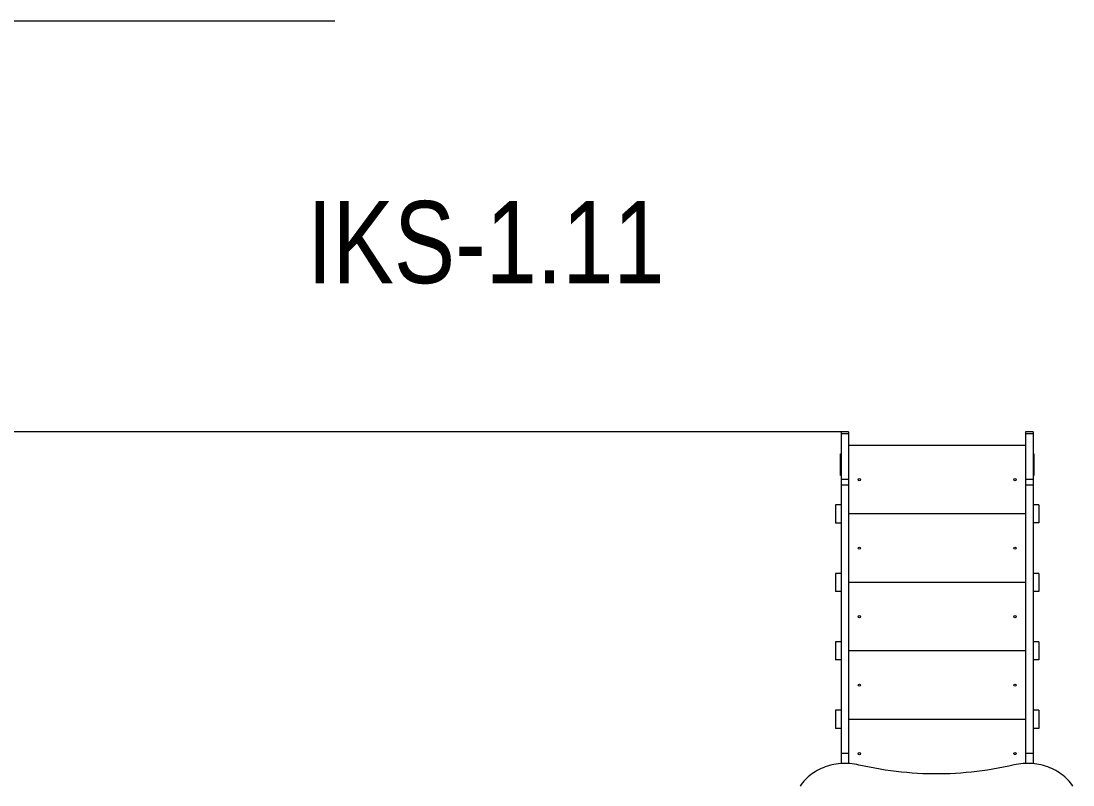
# Model space of a CAD drawing. Header units: millimetres. Extents: x -5873 to 5805, y -5301 to 4302.
# Drawn here: x -1656 to 2184, y 1513 to 4302 of the extents above; entities that cross this region are included whole.
import ezdxf

# ---------------------------------------------------------------- set-up
doc = ezdxf.new("R2010")
doc.units = ezdxf.units.MM
for name, color, linetype in [('DIKOM_ОБЪЕКТ', 7, 'Continuous'), ('DIKOM_РАЗМЕР_ЗОНА', 7, 'Continuous'), ('DIKOM_РАЗМЕР_ОБЪЕКТА', 7, 'Continuous')]:
    doc.layers.add(name, color=color, linetype=linetype)
doc.styles.add('style1', font='arial.ttf', dxfattribs={"width": 0.8})
doc.dimstyles.new('1-50', dxfattribs={"dimtxt": 300, "dimasz": 200, "dimexe": 100, "dimexo": 0, "dimgap": 100, "dimtad": 1, "dimtxsty": 'style1', "dimcen": 200, "dimclrd": 7, "dimclre": 7, "dimclrt": 7, "dimadec": 1, "dimazin": 2, "dimtfac": 1, "dimtmove": 0, "dimatfit": 2, "dimfxl": 0, "dimlwd": 25, "dimlwe": 18, "dimarcsym": 0})

# ---------------------------------------------------------------- blocks, each defined once
blk = doc.blocks.new('*D9')
at = {"layer": 'Defpoints', "color": 0, "transparency": 16777216}
for p in [(1338.1, 2802.4), (-4589, -1585.5), (-117.5, -1585.5)]:
    blk.add_point(p, dxfattribs=at)
at = {"layer": 'DIKOM_РАЗМЕР_ОБЪЕКТА', "color": 7, "lineweight": 18, "transparency": 16777216}
for p, q in [((1338.1, 2802.4), (-4689, 2802.4)), ((-117.5, -1585.5), (-4689, -1585.5))]:
    blk.add_line(p, q, dxfattribs=at)
at = {"layer": 'DIKOM_РАЗМЕР_ОБЪЕКТА', "color": 7, "lineweight": 25, "transparency": 16777216}
blk.add_line((-4589, 2602.4), (-4589, -1385.5), dxfattribs=at)
at = {"layer": 'DIKOM_РАЗМЕР_ОБЪЕКТА', "color": 7, "transparency": 16777216}
for points in [[(-4622.3, 2602.4), (-4555.6, 2602.4), (-4589, 2802.4)], [(-4622.3, -1385.5), (-4555.6, -1385.5), (-4589, -1585.5)]]:
    blk.add_solid(points, dxfattribs=at)
at = {"layer": 'DIKOM_РАЗМЕР_ОБЪЕКТА', "color": 7, "transparency": 16777216, "insert": (-4842.1, 461), "char_height": 300, "attachment_point": 5, "rotation": 90, "style": 'style1'}
blk.add_mtext('4400', dxfattribs=at)
blk = doc.blocks.new('*D11')
at = {"layer": 'Defpoints', "color": 0, "transparency": 16777216}
for p in [(-510, 4302.4), (-5422.9, -3651.6), (284.8, -3651.6)]:
    blk.add_point(p, dxfattribs=at)
at = {"layer": 'DIKOM_РАЗМЕР_ЗОНА', "color": 7, "lineweight": 18, "transparency": 16777216}
for p, q in [((-510, 4302.4), (-5522.9, 4302.4)), ((284.8, -3651.6), (-5522.9, -3651.6))]:
    blk.add_line(p, q, dxfattribs=at)
at = {"layer": 'DIKOM_РАЗМЕР_ЗОНА', "color": 7, "lineweight": 25, "transparency": 16777216}
blk.add_line((-5422.9, 4102.4), (-5422.9, -3451.6), dxfattribs=at)
at = {"layer": 'DIKOM_РАЗМЕР_ЗОНА', "color": 7, "transparency": 16777216}
for points in [[(-5456.2, 4102.4), (-5389.6, 4102.4), (-5422.9, 4302.4)], [(-5456.2, -3451.6), (-5389.6, -3451.6), (-5422.9, -3651.6)]]:
    blk.add_solid(points, dxfattribs=at)
at = {"layer": 'DIKOM_РАЗМЕР_ЗОНА', "color": 7, "transparency": 16777216, "insert": (-5676.1, -474.5), "char_height": 300, "attachment_point": 5, "rotation": 90, "style": 'style1'}
blk.add_mtext('7950', dxfattribs=at)

msp = doc.modelspace()

# ---------------------------------------------------------------- linework, layer by layer
at = {"layer": 'DIKOM_ОБЪЕКТ', "color": 7, "linetype": 'Continuous', "lineweight": 15}
for p, q in [((1365.036, 2802.362), (1338.036, 2802.36)), ((1338.036, 2802.36), (1338.037, 2795.078)), ((1365.037, 2795.079), (1338.037, 2795.078)), ((1338.037, 2795.078), (1338.047, 2628.576)), ((1365.036, 2802.362), (1365.037, 2795.079)), ((1365.037, 2795.079), (1365.047, 2628.577)), ((2038.036, 2802.402), (2011.036, 2802.4)), ((2011.036, 2802.4), (2011.037, 2795.118)), ((2038.037, 2795.119), (2011.037, 2795.118)), ((2011.037, 2795.118), (2011.047, 2628.616)), ((2038.036, 2802.402), (2038.037, 2795.119)), ((2038.037, 2795.119), (2038.047, 2628.617)), ((2011.039, 2752.4), (1365.039, 2752.362)), ((1335.046, 2642.36), (1335.041, 2722.36)), ((1335.041, 2722.36), (1338.041, 2722.36)), ((2038.041, 2722.402), (2041.041, 2722.402)), ((2041.041, 2722.402), (2041.046, 2642.402)), ((1338.046, 2642.36), (1335.046, 2642.36)), ((1365.047, 2628.577), (1338.047, 2628.576)), ((1338.047, 2628.576), (1338.048, 2607.538)), ((1365.047, 2628.577), (1365.048, 2607.54)), ((2038.047, 2628.617), (2011.047, 2628.616)), ((2011.047, 2628.616), (2011.048, 2607.578)), ((2041.046, 2642.402), (2038.046, 2642.402)), ((2038.047, 2628.617), (2038.048, 2607.58)), ((1365.048, 2607.54), (1338.048, 2607.538)), ((1338.048, 2607.538), (1338.106, 1627.625)), ((1365.048, 2607.54), (1365.106, 1627.627)), ((2038.048, 2607.58), (2011.048, 2607.578)), ((2011.048, 2607.578), (2011.106, 1627.665)), ((2038.048, 2607.58), (2038.106, 1627.667)), ((1338.052, 2535.363), (1317.052, 2535.361)), ((1317.052, 2535.361), (1317.056, 2469.361)), ((2059.052, 2535.406), (2038.052, 2535.404)), ((2059.052, 2535.406), (2059.056, 2469.406)), ((2011.054, 2502.4), (1365.054, 2502.362)), ((1338.056, 2469.363), (1317.056, 2469.361)), ((2059.056, 2469.406), (2038.056, 2469.404)), ((1338.067, 2285.363), (1317.067, 2285.361)), ((1317.067, 2285.361), (1317.071, 2219.361)), ((2059.067, 2285.406), (2038.067, 2285.404)), ((2059.067, 2285.406), (2059.071, 2219.406)), ((2011.069, 2252.4), (1365.069, 2252.362)), ((1338.071, 2219.363), (1317.071, 2219.361)), ((2059.071, 2219.406), (2038.071, 2219.404)), ((1338.082, 2035.363), (1317.082, 2035.361)), ((1317.082, 2035.361), (1317.086, 1969.361)), ((2059.082, 2035.406), (2038.082, 2035.404)), ((2059.082, 2035.406), (2059.086, 1969.406)), ((2011.084, 2002.4), (1365.084, 2002.362)), ((1338.086, 1969.363), (1317.086, 1969.361)), ((2059.086, 1969.406), (2038.086, 1969.404)), ((1338.097, 1785.363), (1317.097, 1785.361)), ((1317.097, 1785.361), (1317.101, 1719.361)), ((2059.097, 1785.406), (2038.097, 1785.404)), ((2059.097, 1785.406), (2059.101, 1719.406)), ((2011.099, 1752.4), (1365.099, 1752.362)), ((1338.101, 1719.363), (1317.101, 1719.361)), ((2059.101, 1719.406), (2038.101, 1719.404)), ((1365.106, 1627.627), (1338.106, 1627.625)), ((1338.106, 1627.625), (1338.108, 1590.894)), ((1365.106, 1627.627), (1365.108, 1591.042)), ((2038.106, 1627.667), (2011.106, 1627.665)), ((2011.106, 1627.665), (2011.108, 1591.303)), ((2038.106, 1627.667), (2038.108, 1590.546))]:
    msp.add_line(p, q, dxfattribs=at)
at = {"layer": 'DIKOM_ОБЪЕКТ', "color": 7, "linetype": 'Continuous', "lineweight": 15, "flags": 128}
for points in [[(1402.584, 1585.641), (1394.47, 1587.383), (1386.275, 1588.815), (1378.015, 1589.933), (1369.707, 1590.736), (1361.366, 1591.221), (1353.008, 1591.387), (1344.65, 1591.236), (1336.307, 1590.766), (1327.997, 1589.978), (1319.734, 1588.875), (1311.536, 1587.458), (1303.418, 1585.73), (1295.395, 1583.695), (1287.483, 1581.356), (1279.698, 1578.717), (1272.054, 1575.785), (1264.567, 1572.564), (1257.25, 1569.062), (1250.119, 1565.283), (1243.186, 1561.237), (1236.465, 1556.931), (1229.97, 1552.373), (1223.713, 1547.572), (1217.705, 1542.537), (1211.959, 1537.278), (1206.486, 1531.805), (1201.296, 1526.129), (1196.399, 1520.261), (1191.806, 1514.212), (1187.523, 1507.994)], [(1968.674, 1585.675), (1949.567, 1581.343), (1930.372, 1577.314), (1911.095, 1573.59), (1891.743, 1570.172), (1872.321, 1567.06), (1852.838, 1564.257), (1833.298, 1561.763), (1813.709, 1559.578), (1794.078, 1557.704), (1774.41, 1556.142), (1754.712, 1554.891), (1734.991, 1553.952), (1715.254, 1553.325), (1695.506, 1553.011), (1675.756, 1553.01), (1656.008, 1553.322), (1636.271, 1553.946), (1616.55, 1554.882), (1596.852, 1556.131), (1577.184, 1557.691), (1557.552, 1559.563), (1537.963, 1561.745), (1518.423, 1564.237), (1498.939, 1567.038), (1479.517, 1570.147), (1460.164, 1573.563), (1440.887, 1577.285), (1421.692, 1581.311), (1402.584, 1585.641)], [(2183.744, 1508.053), (2179.461, 1514.271), (2174.866, 1520.319), (2169.969, 1526.187), (2164.778, 1531.862), (2159.304, 1537.334), (2153.558, 1542.592), (2147.55, 1547.627), (2141.292, 1552.427), (2134.796, 1556.984), (2128.075, 1561.29), (2121.142, 1565.335), (2114.01, 1569.113), (2106.693, 1572.614), (2099.205, 1575.834), (2091.561, 1578.766), (2083.775, 1581.403), (2075.863, 1583.741), (2067.84, 1585.776), (2059.722, 1587.503), (2051.523, 1588.919), (2043.261, 1590.021), (2034.95, 1590.807), (2026.608, 1591.276), (2018.249, 1591.427), (2009.892, 1591.259), (2001.55, 1590.773), (1993.242, 1589.97), (1984.982, 1588.851), (1976.788, 1587.418), (1968.674, 1585.675)]]:
    msp.add_lwpolyline(points, dxfattribs=at)
at = {"layer": 'DIKOM_ОБЪЕКТ', "color": 7, "linetype": 'Continuous', "lineweight": 15}
for centre in [(1404.047, 2627.364), (1972.047, 2627.398), (1404.062, 2377.364), (1972.062, 2377.398), (1404.077, 2127.364), (1972.077, 2127.398), (1404.091, 1877.364), (1972.091, 1877.398), (1404.106, 1627.364), (1972.106, 1627.398)]:
    msp.add_circle(centre, 4, dxfattribs=at)

# ---------------------------------------------------------------- texts
at = {"layer": 'DIKOM_РАЗМЕР_ОБЪЕКТА', "insert": (-611.658, 3645.12), "char_height": 300, "width": 1252.54025, "attachment_point": 1, "style": 'style1'}
msp.add_mtext('IKS-1{\\fArial|b0|i0|c204|p34;.11}', dxfattribs=at)

# ---------------------------------------------------------------- dimensions: what is measured, and where the dimension line sits
at = {"layer": 'DIKOM_РАЗМЕР_ЗОНА'}
dim = msp.add_linear_dim(base=(-5422.889, -3651.603), p1=(-510.005, 4302.437), p2=(284.83, -3651.603), angle=90, text='7950', dimstyle='1-50', dxfattribs=at)
dim.commit()
dim.dimension.update_dxf_attribs({"geometry": '*D11', "text_midpoint": (-5422.889, -474.491), "dimtype": 160})
at = {"layer": 'DIKOM_РАЗМЕР_ОБЪЕКТА'}
dim = msp.add_linear_dim(base=(-4588.973, -1585.515), p1=(1338.114, 2802.437), p2=(-117.504, -1585.515), angle=90, text='4400', dimstyle='1-50', dxfattribs=at)
dim.commit()
dim.dimension.update_dxf_attribs({"geometry": '*D9', "text_midpoint": (-4588.973, 460.978), "dimtype": 160})

doc.saveas('drawing.dxf')
